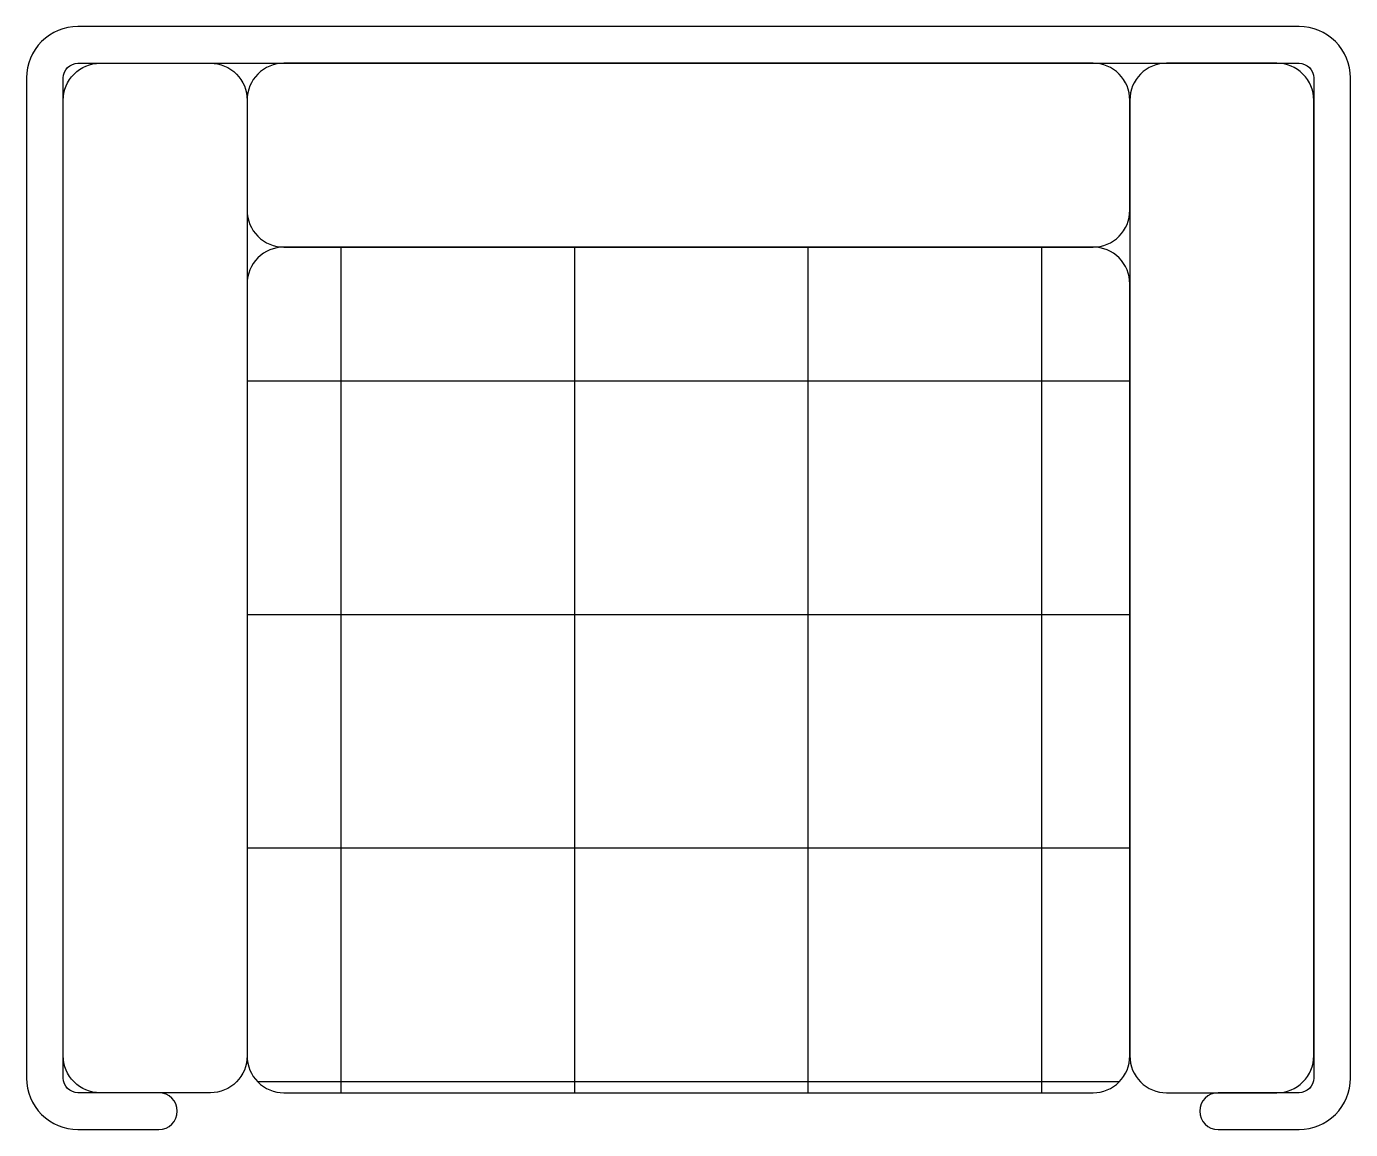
# Model space of a CAD drawing. Header units: millimetres. Extents: x -835.874 to -834.974, y 2730.427 to 2731.177.
import ezdxf

# ---------------------------------------------------------------- set-up
doc = ezdxf.new("R2010")
doc.units = ezdxf.units.MM
doc.header["$LTSCALE"] = 10
doc.layers.add('Móveis_sofás', color=2, linetype='Continuous')

msp = doc.modelspace()

# ---------------------------------------------------------------- hatches: boundary and pattern name
at = {"layer": 'Móveis_sofás'}
h = msp.add_hatch(dxfattribs=at)
h.set_pattern_fill('ANSI37', color=1, scale=0.05, angle=45, style=0)
h.set_pattern_definition([(90, (0, 0.75301), (-0.15875, 3e-17), []), (180, (0, 0.75301), (-3e-17, -0.15875), [])])
h.paths.add_polyline_path([(-835.69879, 2731.02664, 0.414214), (-835.72379, 2731.00164), (-835.72379, 2730.47664, 0.414214), (-835.69879, 2730.45164), (-835.14879, 2730.45164, 0.414214), (-835.12379, 2730.47664), (-835.12379, 2731.00164, 0.414214), (-835.14879, 2731.02664)])

# ---------------------------------------------------------------- linework, layer by layer
at = {"layer": 'Móveis_sofás', "color": 1}
msp.add_lwpolyline([(-834.97379, 2730.46164), (-834.97379, 2731.14164, 0.414214), (-835.00879, 2731.17664), (-835.83879, 2731.17664, 0.414214), (-835.87379, 2731.14164), (-835.87379, 2730.46164, 0.414214), (-835.83879, 2730.42664), (-835.78379, 2730.42664, 1), (-835.78379, 2730.45164), (-835.83879, 2730.45164, -0.414214), (-835.84879, 2730.46164), (-835.84879, 2731.14164, -0.414214), (-835.83879, 2731.15164), (-835.00879, 2731.15164, -0.414214), (-834.99879, 2731.14164), (-834.99879, 2730.46164, -0.414214), (-835.00879, 2730.45164), (-835.06379, 2730.45164, 1), (-835.06379, 2730.42664), (-835.00879, 2730.42664, 0.414214)], format="xyb", close=True, dxfattribs=at)
at = {"layer": 'Móveis_sofás'}
for points in [[(-835.84879, 2731.12664, -0.414214), (-835.82379, 2731.15164), (-835.74879, 2731.15164, -0.414214), (-835.72379, 2731.12664), (-835.72379, 2730.47664, -0.414214), (-835.74879, 2730.45164), (-835.82379, 2730.45164, -0.414214), (-835.84879, 2730.47664)], [(-835.14879, 2731.02664, 0.414214), (-835.12379, 2731.05164), (-835.12379, 2731.12664, 0.414214), (-835.14879, 2731.15164), (-835.69879, 2731.15164, 0.414214), (-835.72379, 2731.12664), (-835.72379, 2731.05164, 0.414214), (-835.69879, 2731.02664)], [(-834.99879, 2731.12664, 0.414214), (-835.02379, 2731.15164), (-835.09879, 2731.15164, 0.414214), (-835.12379, 2731.12664), (-835.12379, 2730.47664, 0.414214), (-835.09879, 2730.45164), (-835.02379, 2730.45164, 0.414214), (-834.99879, 2730.47664)], [(-835.14879, 2730.45164, 0.414214), (-835.12379, 2730.47664), (-835.12379, 2731.00164, 0.414214), (-835.14879, 2731.02664), (-835.69879, 2731.02664, 0.414214), (-835.72379, 2731.00164), (-835.72379, 2730.47664, 0.414214), (-835.69879, 2730.45164)]]:
    msp.add_lwpolyline(points, format="xyb", close=True, dxfattribs=at)

doc.saveas('drawing.dxf')
